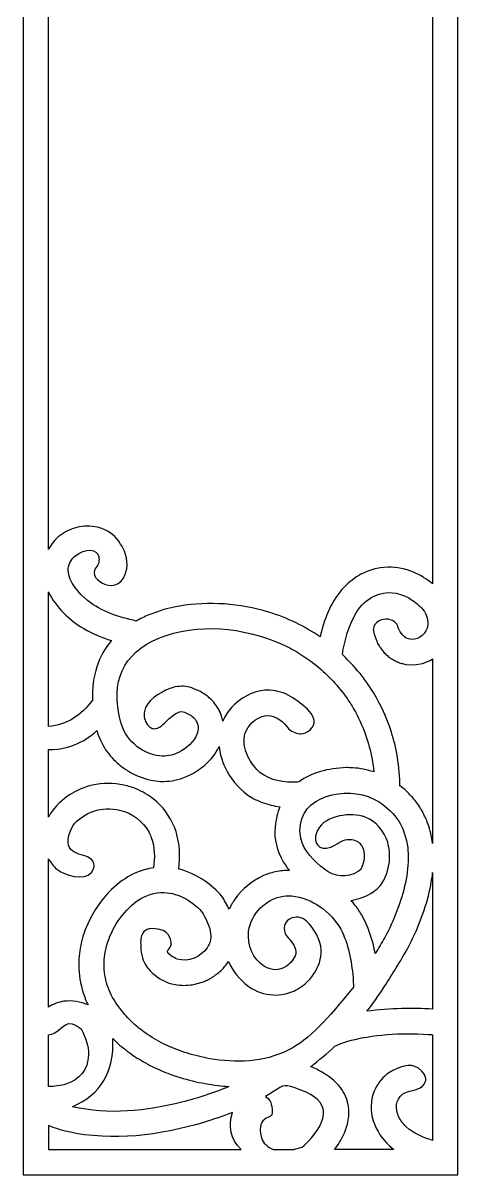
# Model space of a CAD drawing. Header units: centimetres. Extents: x 17.9 to 21.3, y -9 to 9.
# Drawn here: x 17.93 to 21.33, y -9 to 0 of the extents above; entities that cross this region are included whole.
import ezdxf

# ---------------------------------------------------------------- set-up
doc = ezdxf.new("R2010")
doc.units = ezdxf.units.CM
doc.header["$MEASUREMENT"] = 0
doc.layers.add('layer 1', color=7, linetype='Continuous')

msp = doc.modelspace()

# ---------------------------------------------------------------- linework, layer by layer
at = {"layer": 'layer 1', "color": 250, "lineweight": 30}
for points, knots in [([(21.33253, -9.00021), (21.33253, -9.00021), (20.05834, -9.00021), (20.05834, -9.00021), (20.05834, -9.00021), (20.05834, -9.00021), (17.93238, -9.00021), (17.93238, -9.00021), (17.93238, -9.00021), (17.93238, -2.99986), (17.93238, 3.00037), (17.93238, 9.00077), (17.93238, 9.00077), (17.93238, 9.00077), (19.20657, 9.00077), (19.20657, 9.00077), (19.20657, 9.00077), (19.20657, 9.00077), (21.33253, 9.00077), (21.33253, 9.00077), (21.33253, 9.00077), (21.33253, 3.00037), (21.33253, -2.99986), (21.33253, -9.00021)], [0, 0, 0, 0, 0.1428571, 0.1428571, 0.1428571, 0.1428571, 0.2857143, 0.2857143, 0.2857143, 0.2857143, 0.4285714, 0.4285714, 0.4285714, 0.4285714, 0.5714286, 0.5714286, 0.5714286, 0.5714286, 0.7142857, 0.7142857, 0.7142857, 0.7142857, 1, 1, 1, 1]), ([(18.13042, -4.11191), (18.15362, -4.0704), (18.1834, -4.03464), (18.22225, -4.00303), (18.22225, -4.00303), (18.26344, -3.97293), (18.30398, -3.95391), (18.35321, -3.9408), (18.35321, -3.9408), (18.40898, -3.92846), (18.45918, -3.92765), (18.51505, -3.93941), (18.51505, -3.93941), (18.52585, -3.94261), (18.53665, -3.94581), (18.54744, -3.94901), (18.54744, -3.94901), (18.6121, -3.97416), (18.65894, -4.01079), (18.69516, -4.07039), (18.69516, -4.07039), (18.72115, -4.10415), (18.75606, -4.19028), (18.74289, -4.26394), (18.74289, -4.26394), (18.69898, -4.50948), (18.42297, -4.34882), (18.50118, -4.25705), (18.50118, -4.25705), (18.52701, -4.22675), (18.52917, -4.19393), (18.52421, -4.17075), (18.52421, -4.17075), (18.51154, -4.11149), (18.42528, -4.09481), (18.33403, -4.16781), (18.33403, -4.16781), (18.30296, -4.19932), (18.2852, -4.23288), (18.28516, -4.27738), (18.28516, -4.27738), (18.29149, -4.37152), (18.36804, -4.45344), (18.43626, -4.5115), (18.43626, -4.5115), (18.5458, -4.60008), (18.68224, -4.64111), (18.81751, -4.67247), (18.81751, -4.67247), (18.84858, -4.65503), (18.88172, -4.63869), (18.91701, -4.62348), (18.91701, -4.62348), (18.99488, -4.59198), (19.07254, -4.5703), (19.15505, -4.55508), (19.15505, -4.55508), (19.38949, -4.51666), (19.62451, -4.53515), (19.85197, -4.60154), (19.85197, -4.60154), (19.92604, -4.62524), (19.99606, -4.65264), (20.06638, -4.68556), (20.06638, -4.68556), (20.13215, -4.7184), (20.19377, -4.75407), (20.25473, -4.79457), (20.25473, -4.79457), (20.28559, -4.66106), (20.3353, -4.53261), (20.42515, -4.42629), (20.42515, -4.42629), (20.46497, -4.38175), (20.50738, -4.34651), (20.55836, -4.31532), (20.55836, -4.31532), (20.59942, -4.29275), (20.63853, -4.27682), (20.68373, -4.26465), (20.68373, -4.26465), (20.68373, -4.26465), (20.72718, -4.25618), (20.72718, -4.25618), (20.72718, -4.25618), (20.80357, -4.24693), (20.87036, -4.25314), (20.94403, -4.27502), (20.94403, -4.27502), (20.94403, -4.27502), (20.98559, -4.29027), (20.98559, -4.29027), (20.98559, -4.29027), (21.03928, -4.31389), (21.08928, -4.34425), (21.13447, -4.38087), (21.13447, -4.38087), (21.13447, -1.54979), (21.13449, 1.28129), (21.13449, 4.11246), (21.13449, 4.11246), (21.11129, 4.07095), (21.08151, 4.0352), (21.04266, 4.00359), (21.04266, 4.00359), (21.00147, 3.97349), (20.96093, 3.95446), (20.9117, 3.94135), (20.9117, 3.94135), (20.85593, 3.92902), (20.80573, 3.9282), (20.74987, 3.93997), (20.74987, 3.93997), (20.73906, 3.94317), (20.72826, 3.94636), (20.71747, 3.94956), (20.71747, 3.94956), (20.65282, 3.97471), (20.60597, 4.01134), (20.56975, 4.07094), (20.56975, 4.07094), (20.54376, 4.1047), (20.50885, 4.19084), (20.52202, 4.26449), (20.52202, 4.26449), (20.56593, 4.51003), (20.84195, 4.34937), (20.76373, 4.25761), (20.76373, 4.25761), (20.7379, 4.22731), (20.73575, 4.19448), (20.7407, 4.1713), (20.7407, 4.1713), (20.75337, 4.11205), (20.83963, 4.09536), (20.93088, 4.16836), (20.93088, 4.16836), (20.96195, 4.19988), (20.97971, 4.23344), (20.97975, 4.27794), (20.97975, 4.27794), (20.97342, 4.37208), (20.89687, 4.454), (20.82865, 4.51205), (20.82865, 4.51205), (20.71911, 4.60064), (20.58267, 4.64166), (20.44741, 4.67302), (20.44741, 4.67302), (20.41633, 4.65558), (20.38319, 4.63925), (20.3479, 4.62404), (20.3479, 4.62404), (20.27003, 4.59254), (20.19237, 4.57085), (20.10986, 4.55563), (20.10986, 4.55563), (19.87542, 4.51721), (19.6404, 4.5357), (19.41294, 4.60209), (19.41294, 4.60209), (19.33887, 4.6258), (19.26885, 4.6532), (19.19853, 4.68611), (19.19853, 4.68611), (19.13276, 4.71896), (19.07114, 4.75463), (19.01018, 4.79513), (19.01018, 4.79513), (18.97933, 4.66161), (18.92961, 4.53316), (18.83977, 4.42685), (18.83977, 4.42685), (18.79994, 4.38231), (18.75753, 4.34706), (18.70655, 4.31587), (18.70655, 4.31587), (18.66549, 4.29331), (18.62638, 4.27737), (18.58118, 4.2652), (18.58118, 4.2652), (18.58118, 4.2652), (18.53773, 4.25674), (18.53773, 4.25674), (18.53773, 4.25674), (18.46135, 4.24749), (18.39456, 4.2537), (18.32088, 4.27557), (18.32088, 4.27557), (18.32088, 4.27557), (18.27932, 4.29082), (18.27932, 4.29082), (18.27932, 4.29082), (18.22564, 4.31445), (18.17563, 4.34481), (18.13044, 4.38142), (18.13044, 4.38142), (18.13044, 1.55025), (18.13042, -1.28085), (18.13042, -4.11191)], [0, 0, 0, 0, 0.0196078, 0.0196078, 0.0196078, 0.0196078, 0.0392157, 0.0392157, 0.0392157, 0.0392157, 0.0588235, 0.0588235, 0.0588235, 0.0588235, 0.0784314, 0.0784314, 0.0784314, 0.0784314, 0.0980392, 0.0980392, 0.0980392, 0.0980392, 0.1176471, 0.1176471, 0.1176471, 0.1176471, 0.1372549, 0.1372549, 0.1372549, 0.1372549, 0.1568627, 0.1568627, 0.1568627, 0.1568627, 0.1764706, 0.1764706, 0.1764706, 0.1764706, 0.1960784, 0.1960784, 0.1960784, 0.1960784, 0.2156863, 0.2156863, 0.2156863, 0.2156863, 0.2352941, 0.2352941, 0.2352941, 0.2352941, 0.254902, 0.254902, 0.254902, 0.254902, 0.2745098, 0.2745098, 0.2745098, 0.2745098, 0.2941176, 0.2941176, 0.2941176, 0.2941176, 0.3137255, 0.3137255, 0.3137255, 0.3137255, 0.3333333, 0.3333333, 0.3333333, 0.3333333, 0.3529412, 0.3529412, 0.3529412, 0.3529412, 0.372549, 0.372549, 0.372549, 0.372549, 0.3921569, 0.3921569, 0.3921569, 0.3921569, 0.4117647, 0.4117647, 0.4117647, 0.4117647, 0.4313725, 0.4313725, 0.4313725, 0.4313725, 0.4509804, 0.4509804, 0.4509804, 0.4509804, 0.4705882, 0.4705882, 0.4705882, 0.4705882, 0.4901961, 0.4901961, 0.4901961, 0.4901961, 0.5098039, 0.5098039, 0.5098039, 0.5098039, 0.5294118, 0.5294118, 0.5294118, 0.5294118, 0.5490196, 0.5490196, 0.5490196, 0.5490196, 0.5686275, 0.5686275, 0.5686275, 0.5686275, 0.5882353, 0.5882353, 0.5882353, 0.5882353, 0.6078431, 0.6078431, 0.6078431, 0.6078431, 0.627451, 0.627451, 0.627451, 0.627451, 0.6470588, 0.6470588, 0.6470588, 0.6470588, 0.6666667, 0.6666667, 0.6666667, 0.6666667, 0.6862745, 0.6862745, 0.6862745, 0.6862745, 0.7058824, 0.7058824, 0.7058824, 0.7058824, 0.7254902, 0.7254902, 0.7254902, 0.7254902, 0.745098, 0.745098, 0.745098, 0.745098, 0.7647059, 0.7647059, 0.7647059, 0.7647059, 0.7843137, 0.7843137, 0.7843137, 0.7843137, 0.8039216, 0.8039216, 0.8039216, 0.8039216, 0.8235294, 0.8235294, 0.8235294, 0.8235294, 0.8431373, 0.8431373, 0.8431373, 0.8431373, 0.8627451, 0.8627451, 0.8627451, 0.8627451, 0.8823529, 0.8823529, 0.8823529, 0.8823529, 0.9019608, 0.9019608, 0.9019608, 0.9019608, 0.9215686, 0.9215686, 0.9215686, 0.9215686, 0.9411765, 0.9411765, 0.9411765, 0.9411765, 0.9607843, 0.9607843, 0.9607843, 0.9607843, 1, 1, 1, 1]), ([(18.4742, -5.29139), (18.47093, -5.09669), (18.52093, -4.94423), (18.62458, -4.82529), (18.62458, -4.82529), (18.54931, -4.80146), (18.47634, -4.77181), (18.40658, -4.73159), (18.40658, -4.73159), (18.29137, -4.6622), (18.19116, -4.5657), (18.13042, -4.44521), (18.13042, -4.44521), (18.13042, -4.44521), (18.13042, -5.49612), (18.13042, -5.49612), (18.13042, -5.49612), (18.27677, -5.48421), (18.38691, -5.40807), (18.4742, -5.29139)], [0, 0, 0, 0, 0.1666667, 0.1666667, 0.1666667, 0.1666667, 0.3333333, 0.3333333, 0.3333333, 0.3333333, 0.5, 0.5, 0.5, 0.5, 0.6666667, 0.6666667, 0.6666667, 0.6666667, 1, 1, 1, 1]), ([(21.13447, -4.96839), (21.13447, -4.96839), (21.11401, -4.98106), (21.11401, -4.98106), (21.11401, -4.98106), (21.11401, -4.98106), (21.05412, -5.00361), (21.05412, -5.00361), (21.05412, -5.00361), (21.05412, -5.00361), (20.99033, -5.01394), (20.99033, -5.01394), (20.99033, -5.01394), (20.99033, -5.01394), (20.9244, -5.01052), (20.9244, -5.01052), (20.9244, -5.01052), (20.91341, -5.00805), (20.90242, -5.0056), (20.89144, -5.00314), (20.89144, -5.00314), (20.8806, -4.99935), (20.86978, -4.99555), (20.85896, -4.99176), (20.85896, -4.99176), (20.84846, -4.98659), (20.83797, -4.98142), (20.82747, -4.97626), (20.82747, -4.97626), (20.81749, -4.96974), (20.80751, -4.96322), (20.79752, -4.95671), (20.79752, -4.95671), (20.7882, -4.94887), (20.77887, -4.94102), (20.76954, -4.93319), (20.76954, -4.93319), (20.76101, -4.92409), (20.75247, -4.915), (20.74394, -4.90591), (20.74394, -4.90591), (20.7363, -4.89564), (20.72866, -4.88537), (20.72101, -4.87511), (20.72101, -4.87511), (20.71434, -4.86375), (20.70766, -4.85239), (20.70098, -4.84103), (20.70098, -4.84103), (20.69471, -4.80789), (20.66919, -4.77007), (20.67082, -4.73718), (20.67082, -4.73718), (20.67367, -4.67946), (20.7337, -4.65111), (20.78718, -4.65873), (20.78718, -4.65873), (20.81718, -4.663), (20.84513, -4.67861), (20.85977, -4.70668), (20.85977, -4.70668), (20.87639, -4.75434), (20.89583, -4.79484), (20.94598, -4.8124), (20.94598, -4.8124), (21.01134, -4.82703), (21.06973, -4.78885), (21.09265, -4.72777), (21.09265, -4.72777), (21.09265, -4.72777), (21.09773, -4.70142), (21.09773, -4.70142), (21.09773, -4.70142), (21.09893, -4.6522), (21.08107, -4.60592), (21.04823, -4.56923), (21.04823, -4.56923), (21.01831, -4.53938), (20.98424, -4.51364), (20.94799, -4.49205), (20.94799, -4.49205), (20.86137, -4.44509), (20.77349, -4.43456), (20.68183, -4.47419), (20.68183, -4.47419), (20.61863, -4.50503), (20.57349, -4.55025), (20.53607, -4.60886), (20.53607, -4.60886), (20.47634, -4.70713), (20.44695, -4.82176), (20.42898, -4.93481), (20.42898, -4.93481), (20.4851, -4.9877), (20.53645, -5.04376), (20.58546, -5.10565), (20.58546, -5.10565), (20.6076, -5.13517), (20.62871, -5.16486), (20.64924, -5.19541), (20.64924, -5.19541), (20.71019, -5.29139), (20.75802, -5.38798), (20.7974, -5.49459), (20.7974, -5.49459), (20.81799, -5.55531), (20.8348, -5.61526), (20.84876, -5.67779), (20.84876, -5.67779), (20.86401, -5.75577), (20.87349, -5.83177), (20.87815, -5.91105), (20.87815, -5.91105), (20.87866, -5.92718), (20.87901, -5.94327), (20.87923, -5.95934), (20.87923, -5.95934), (20.89199, -5.96903), (20.90464, -5.97912), (20.91725, -5.98967), (20.91725, -5.98967), (20.9451, -6.01574), (20.97, -6.04175), (20.9947, -6.07082), (20.9947, -6.07082), (21.01678, -6.10006), (21.03604, -6.12873), (21.05465, -6.16025), (21.05465, -6.16025), (21.07103, -6.19185), (21.08487, -6.22245), (21.09781, -6.25564), (21.09781, -6.25564), (21.11503, -6.30758), (21.12657, -6.35683), (21.13447, -6.41046), (21.13447, -6.41046), (21.13447, -6.41046), (21.13447, -4.96839), (21.13447, -4.96839)], [0, 0, 0, 0, 0.0277778, 0.0277778, 0.0277778, 0.0277778, 0.0555556, 0.0555556, 0.0555556, 0.0555556, 0.0833333, 0.0833333, 0.0833333, 0.0833333, 0.1111111, 0.1111111, 0.1111111, 0.1111111, 0.1388889, 0.1388889, 0.1388889, 0.1388889, 0.1666667, 0.1666667, 0.1666667, 0.1666667, 0.1944444, 0.1944444, 0.1944444, 0.1944444, 0.2222222, 0.2222222, 0.2222222, 0.2222222, 0.25, 0.25, 0.25, 0.25, 0.2777778, 0.2777778, 0.2777778, 0.2777778, 0.3055556, 0.3055556, 0.3055556, 0.3055556, 0.3333333, 0.3333333, 0.3333333, 0.3333333, 0.3611111, 0.3611111, 0.3611111, 0.3611111, 0.3888889, 0.3888889, 0.3888889, 0.3888889, 0.4166667, 0.4166667, 0.4166667, 0.4166667, 0.4444444, 0.4444444, 0.4444444, 0.4444444, 0.4722222, 0.4722222, 0.4722222, 0.4722222, 0.5, 0.5, 0.5, 0.5, 0.5277778, 0.5277778, 0.5277778, 0.5277778, 0.5555556, 0.5555556, 0.5555556, 0.5555556, 0.5833333, 0.5833333, 0.5833333, 0.5833333, 0.6111111, 0.6111111, 0.6111111, 0.6111111, 0.6388889, 0.6388889, 0.6388889, 0.6388889, 0.6666667, 0.6666667, 0.6666667, 0.6666667, 0.6944444, 0.6944444, 0.6944444, 0.6944444, 0.7222222, 0.7222222, 0.7222222, 0.7222222, 0.75, 0.75, 0.75, 0.75, 0.7777778, 0.7777778, 0.7777778, 0.7777778, 0.8055556, 0.8055556, 0.8055556, 0.8055556, 0.8333333, 0.8333333, 0.8333333, 0.8333333, 0.8611111, 0.8611111, 0.8611111, 0.8611111, 0.8888889, 0.8888889, 0.8888889, 0.8888889, 0.9166667, 0.9166667, 0.9166667, 0.9166667, 0.9444444, 0.9444444, 0.9444444, 0.9444444, 1, 1, 1, 1]), ([(20.08966, -5.92879), (20.18756, -5.85696), (20.31622, -5.82254), (20.45952, -5.81747), (20.45952, -5.81747), (20.47623, -5.81782), (20.49295, -5.81816), (20.50966, -5.81851), (20.50966, -5.81851), (20.56804, -5.82301), (20.62199, -5.83338), (20.67457, -5.85045), (20.67457, -5.85045), (20.6713, -5.81748), (20.66689, -5.78445), (20.66131, -5.75111), (20.66131, -5.75111), (20.64855, -5.68583), (20.63212, -5.62381), (20.6107, -5.56074), (20.6107, -5.56074), (20.58444, -5.48967), (20.55394, -5.42375), (20.51669, -5.35767), (20.51669, -5.35767), (20.5004, -5.33046), (20.48356, -5.30395), (20.46581, -5.27754), (20.46581, -5.27754), (20.39683, -5.18042), (20.32037, -5.09818), (20.22881, -5.02181), (20.22881, -5.02181), (20.1681, -4.97379), (20.10631, -4.93225), (20.0388, -4.89411), (20.0388, -4.89411), (20.00957, -4.87856), (19.98022, -4.8639), (19.95014, -4.84982), (19.95014, -4.84982), (19.65547, -4.72105), (19.29632, -4.68389), (18.99334, -4.80624), (18.99334, -4.80624), (18.70873, -4.92895), (18.61395, -5.14516), (18.69434, -5.45334), (18.69434, -5.45334), (18.69628, -5.46012), (18.69822, -5.46691), (18.70016, -5.47369), (18.70016, -5.47369), (18.72418, -5.5507), (18.76271, -5.60425), (18.82582, -5.65399), (18.82582, -5.65399), (18.87989, -5.69231), (18.93491, -5.71839), (19.00086, -5.72659), (19.00086, -5.72659), (19.05442, -5.73042), (19.09826, -5.72186), (19.14697, -5.69952), (19.14697, -5.69952), (19.21007, -5.66646), (19.26917, -5.61984), (19.29389, -5.55079), (19.29389, -5.55079), (19.30802, -5.50129), (19.30067, -5.46321), (19.2648, -5.42577), (19.2648, -5.42577), (19.24095, -5.4053), (19.21379, -5.38956), (19.18342, -5.38045), (19.18342, -5.38045), (19.1463, -5.37305), (19.09985, -5.41279), (19.07444, -5.43446), (19.07444, -5.43446), (19.04614, -5.4612), (19.00827, -5.50655), (18.96882, -5.51295), (18.96882, -5.51295), (18.94514, -5.51679), (18.92088, -5.50661), (18.8978, -5.47003), (18.8978, -5.47003), (18.8777, -5.43818), (18.87579, -5.40604), (18.88094, -5.37798), (18.88094, -5.37798), (18.8964, -5.29378), (18.99735, -5.23337), (19.08019, -5.19904), (19.08019, -5.19904), (19.09427, -5.1949), (19.10834, -5.19077), (19.12241, -5.18663), (19.12241, -5.18663), (19.1696, -5.17874), (19.20579, -5.18046), (19.25161, -5.19412), (19.25161, -5.19412), (19.27392, -5.20379), (19.29624, -5.21345), (19.31855, -5.22312), (19.31855, -5.22312), (19.33771, -5.23549), (19.35687, -5.24786), (19.37603, -5.26023), (19.37603, -5.26023), (19.3919, -5.27525), (19.40777, -5.29027), (19.42363, -5.30528), (19.42363, -5.30528), (19.4358, -5.32253), (19.44797, -5.33978), (19.46013, -5.35703), (19.46013, -5.35703), (19.46831, -5.37586), (19.47649, -5.39468), (19.48466, -5.41349), (19.48466, -5.41349), (19.48843, -5.42783), (19.4914, -5.44126), (19.49367, -5.4547), (19.49367, -5.4547), (19.50997, -5.41649), (19.53236, -5.38194), (19.5625, -5.3475), (19.5625, -5.3475), (19.57914, -5.33048), (19.59609, -5.31495), (19.61426, -5.29959), (19.61426, -5.29959), (19.66585, -5.26015), (19.71426, -5.23464), (19.77741, -5.21898), (19.77741, -5.21898), (19.77741, -5.21898), (19.82051, -5.21265), (19.82051, -5.21265), (19.82051, -5.21265), (19.88103, -5.20976), (19.93006, -5.21896), (19.9858, -5.24211), (19.9858, -5.24211), (19.9858, -5.24211), (20.02299, -5.26132), (20.02299, -5.26132), (20.02299, -5.26132), (20.11585, -5.31904), (20.27461, -5.4269), (20.17804, -5.52342), (20.17804, -5.52342), (20.15373, -5.54365), (20.12942, -5.55257), (20.10511, -5.55284), (20.10511, -5.55284), (20.07385, -5.55318), (20.04257, -5.53926), (20.01131, -5.51683), (20.01131, -5.51683), (19.9715, -5.46217), (19.91617, -5.4111), (19.84482, -5.40976), (19.84482, -5.40976), (19.7752, -5.41301), (19.70614, -5.46756), (19.67655, -5.52919), (19.67655, -5.52919), (19.6326, -5.63484), (19.68703, -5.75339), (19.75961, -5.83206), (19.75961, -5.83206), (19.76787, -5.84019), (19.77599, -5.84797), (19.78482, -5.85545), (19.78482, -5.85545), (19.86677, -5.92059), (19.97365, -5.93477), (20.07542, -5.93236), (20.07542, -5.93236), (20.07542, -5.93236), (20.08966, -5.92879), (20.08966, -5.92879)], [0, 0, 0, 0, 0.0208333, 0.0208333, 0.0208333, 0.0208333, 0.0416667, 0.0416667, 0.0416667, 0.0416667, 0.0625, 0.0625, 0.0625, 0.0625, 0.0833333, 0.0833333, 0.0833333, 0.0833333, 0.1041667, 0.1041667, 0.1041667, 0.1041667, 0.125, 0.125, 0.125, 0.125, 0.1458333, 0.1458333, 0.1458333, 0.1458333, 0.1666667, 0.1666667, 0.1666667, 0.1666667, 0.1875, 0.1875, 0.1875, 0.1875, 0.2083333, 0.2083333, 0.2083333, 0.2083333, 0.2291667, 0.2291667, 0.2291667, 0.2291667, 0.25, 0.25, 0.25, 0.25, 0.2708333, 0.2708333, 0.2708333, 0.2708333, 0.2916667, 0.2916667, 0.2916667, 0.2916667, 0.3125, 0.3125, 0.3125, 0.3125, 0.3333333, 0.3333333, 0.3333333, 0.3333333, 0.3541667, 0.3541667, 0.3541667, 0.3541667, 0.375, 0.375, 0.375, 0.375, 0.3958333, 0.3958333, 0.3958333, 0.3958333, 0.4166667, 0.4166667, 0.4166667, 0.4166667, 0.4375, 0.4375, 0.4375, 0.4375, 0.4583333, 0.4583333, 0.4583333, 0.4583333, 0.4791667, 0.4791667, 0.4791667, 0.4791667, 0.5, 0.5, 0.5, 0.5, 0.5208333, 0.5208333, 0.5208333, 0.5208333, 0.5416667, 0.5416667, 0.5416667, 0.5416667, 0.5625, 0.5625, 0.5625, 0.5625, 0.5833333, 0.5833333, 0.5833333, 0.5833333, 0.6041667, 0.6041667, 0.6041667, 0.6041667, 0.625, 0.625, 0.625, 0.625, 0.6458333, 0.6458333, 0.6458333, 0.6458333, 0.6666667, 0.6666667, 0.6666667, 0.6666667, 0.6875, 0.6875, 0.6875, 0.6875, 0.7083333, 0.7083333, 0.7083333, 0.7083333, 0.7291667, 0.7291667, 0.7291667, 0.7291667, 0.75, 0.75, 0.75, 0.75, 0.7708333, 0.7708333, 0.7708333, 0.7708333, 0.7916667, 0.7916667, 0.7916667, 0.7916667, 0.8125, 0.8125, 0.8125, 0.8125, 0.8333333, 0.8333333, 0.8333333, 0.8333333, 0.8541667, 0.8541667, 0.8541667, 0.8541667, 0.875, 0.875, 0.875, 0.875, 0.8958333, 0.8958333, 0.8958333, 0.8958333, 0.9166667, 0.9166667, 0.9166667, 0.9166667, 0.9375, 0.9375, 0.9375, 0.9375, 0.9583333, 0.9583333, 0.9583333, 0.9583333, 1, 1, 1, 1]), ([(18.13042, -6.20443), (18.16918, -6.13678), (18.2172, -6.08638), (18.28047, -6.04044), (18.28047, -6.04044), (18.33168, -6.00606), (18.38317, -5.98126), (18.44207, -5.96349), (18.44207, -5.96349), (18.52572, -5.94038), (18.60711, -5.9356), (18.69286, -5.94854), (18.69286, -5.94854), (18.72968, -5.95497), (18.76442, -5.96413), (18.79954, -5.97667), (18.79954, -5.97667), (18.84979, -5.99595), (18.89375, -6.02027), (18.93768, -6.05117), (18.93768, -6.05117), (18.93768, -6.05117), (18.97827, -6.08432), (18.97827, -6.08432), (18.97827, -6.08432), (19.04832, -6.15065), (19.09759, -6.22402), (19.12829, -6.31569), (19.12829, -6.31569), (19.15882, -6.41278), (19.16258, -6.51031), (19.15006, -6.60981), (19.15006, -6.60981), (19.15295, -6.61047), (19.15583, -6.61117), (19.15873, -6.61187), (19.15873, -6.61187), (19.23096, -6.63169), (19.2937, -6.66223), (19.35556, -6.70435), (19.35556, -6.70435), (19.40337, -6.73867), (19.44443, -6.77612), (19.48511, -6.81857), (19.48511, -6.81857), (19.50678, -6.85309), (19.52661, -6.88743), (19.54368, -6.92319), (19.54368, -6.92319), (19.55562, -6.89797), (19.56942, -6.87377), (19.58564, -6.84935), (19.58564, -6.84935), (19.58564, -6.84935), (19.60993, -6.81689), (19.60993, -6.81689), (19.60993, -6.81689), (19.67614, -6.73801), (19.75165, -6.68305), (19.84837, -6.64727), (19.84837, -6.64727), (19.86743, -6.6411), (19.88613, -6.63584), (19.90557, -6.63126), (19.90557, -6.63126), (19.94334, -6.62397), (19.97916, -6.62086), (20.01528, -6.62139), (20.01528, -6.62139), (20.0086, -6.6133), (20.00205, -6.60507), (19.99566, -6.59663), (19.99566, -6.59663), (19.9856, -6.58255), (19.97613, -6.56841), (19.96696, -6.55375), (19.96696, -6.55375), (19.91634, -6.46675), (19.89423, -6.37931), (19.90271, -6.27921), (19.90271, -6.27921), (19.90908, -6.22096), (19.92197, -6.16902), (19.94048, -6.12288), (19.94048, -6.12288), (19.89442, -6.1167), (19.849, -6.10636), (19.80369, -6.09037), (19.80369, -6.09037), (19.77512, -6.07943), (19.74849, -6.06704), (19.72178, -6.05201), (19.72178, -6.05201), (19.63556, -6.00002), (19.57461, -5.9308), (19.52497, -5.84318), (19.52497, -5.84318), (19.52497, -5.84318), (19.50227, -5.79562), (19.50227, -5.79562), (19.50227, -5.79562), (19.48335, -5.74738), (19.47086, -5.7013), (19.46573, -5.65287), (19.46573, -5.65287), (19.43802, -5.70985), (19.40246, -5.75393), (19.3542, -5.79772), (19.3542, -5.79772), (19.31615, -5.82935), (19.27809, -5.85439), (19.23425, -5.87738), (19.23425, -5.87738), (19.2178, -5.88437), (19.20135, -5.89135), (19.1849, -5.89833), (19.1849, -5.89833), (19.12445, -5.91826), (19.07056, -5.9266), (19.00685, -5.92556), (19.00685, -5.92556), (18.98123, -5.92374), (18.95696, -5.92071), (18.93157, -5.91617), (18.93157, -5.91617), (18.86762, -5.90124), (18.81341, -5.87831), (18.75634, -5.84571), (18.75634, -5.84571), (18.73084, -5.82946), (18.70729, -5.81272), (18.68344, -5.79392), (18.68344, -5.79392), (18.6425, -5.75798), (18.61014, -5.72231), (18.57838, -5.67786), (18.57838, -5.67786), (18.55141, -5.63463), (18.53085, -5.59304), (18.51479, -5.54449), (18.51479, -5.54449), (18.51302, -5.53881), (18.51132, -5.53315), (18.50967, -5.52747), (18.50967, -5.52747), (18.46297, -5.57328), (18.3338, -5.67801), (18.13042, -5.67624), (18.13042, -5.67624), (18.13042, -5.67624), (18.13042, -6.20443), (18.13042, -6.20443)], [0, 0, 0, 0, 0.025641, 0.025641, 0.025641, 0.025641, 0.0512821, 0.0512821, 0.0512821, 0.0512821, 0.0769231, 0.0769231, 0.0769231, 0.0769231, 0.1025641, 0.1025641, 0.1025641, 0.1025641, 0.1282051, 0.1282051, 0.1282051, 0.1282051, 0.1538462, 0.1538462, 0.1538462, 0.1538462, 0.1794872, 0.1794872, 0.1794872, 0.1794872, 0.2051282, 0.2051282, 0.2051282, 0.2051282, 0.2307692, 0.2307692, 0.2307692, 0.2307692, 0.2564103, 0.2564103, 0.2564103, 0.2564103, 0.2820513, 0.2820513, 0.2820513, 0.2820513, 0.3076923, 0.3076923, 0.3076923, 0.3076923, 0.3333333, 0.3333333, 0.3333333, 0.3333333, 0.3589744, 0.3589744, 0.3589744, 0.3589744, 0.3846154, 0.3846154, 0.3846154, 0.3846154, 0.4102564, 0.4102564, 0.4102564, 0.4102564, 0.4358974, 0.4358974, 0.4358974, 0.4358974, 0.4615385, 0.4615385, 0.4615385, 0.4615385, 0.4871795, 0.4871795, 0.4871795, 0.4871795, 0.5128205, 0.5128205, 0.5128205, 0.5128205, 0.5384615, 0.5384615, 0.5384615, 0.5384615, 0.5641026, 0.5641026, 0.5641026, 0.5641026, 0.5897436, 0.5897436, 0.5897436, 0.5897436, 0.6153846, 0.6153846, 0.6153846, 0.6153846, 0.6410256, 0.6410256, 0.6410256, 0.6410256, 0.6666667, 0.6666667, 0.6666667, 0.6666667, 0.6923077, 0.6923077, 0.6923077, 0.6923077, 0.7179487, 0.7179487, 0.7179487, 0.7179487, 0.7435897, 0.7435897, 0.7435897, 0.7435897, 0.7692308, 0.7692308, 0.7692308, 0.7692308, 0.7948718, 0.7948718, 0.7948718, 0.7948718, 0.8205128, 0.8205128, 0.8205128, 0.8205128, 0.8461538, 0.8461538, 0.8461538, 0.8461538, 0.8717949, 0.8717949, 0.8717949, 0.8717949, 0.8974359, 0.8974359, 0.8974359, 0.8974359, 0.9230769, 0.9230769, 0.9230769, 0.9230769, 0.9487179, 0.9487179, 0.9487179, 0.9487179, 1, 1, 1, 1]), ([(20.58415, -6.19659), (20.59212, -6.19926), (20.60009, -6.20192), (20.60806, -6.20458), (20.60806, -6.20458), (20.69734, -6.24134), (20.75268, -6.31002), (20.78299, -6.40051), (20.78299, -6.40051), (20.79747, -6.45166), (20.80133, -6.49827), (20.79657, -6.5513), (20.79657, -6.5513), (20.78775, -6.61708), (20.76633, -6.68462), (20.72611, -6.73821), (20.72611, -6.73821), (20.66766, -6.8046), (20.58379, -6.8416), (20.49682, -6.85531), (20.49682, -6.85531), (20.50533, -6.86455), (20.51369, -6.87407), (20.52198, -6.88388), (20.52198, -6.88388), (20.54249, -6.90993), (20.5608, -6.93596), (20.57828, -6.96409), (20.57828, -6.96409), (20.63216, -7.05896), (20.66562, -7.16345), (20.68635, -7.2706), (20.68635, -7.2706), (20.71158, -7.22912), (20.73611, -7.18728), (20.75954, -7.14499), (20.75954, -7.14499), (20.83257, -7.01085), (20.88868, -6.86611), (20.9221, -6.71706), (20.9221, -6.71706), (20.93682, -6.64305), (20.94465, -6.5723), (20.94325, -6.49687), (20.94325, -6.49687), (20.94195, -6.47947), (20.94064, -6.46207), (20.93934, -6.44468), (20.93934, -6.44468), (20.92879, -6.3671), (20.9088, -6.30272), (20.86891, -6.23521), (20.86891, -6.23521), (20.85929, -6.22171), (20.84969, -6.20822), (20.84008, -6.19471), (20.84008, -6.19471), (20.78907, -6.13464), (20.73114, -6.08957), (20.65998, -6.05601), (20.65998, -6.05601), (20.64989, -6.0519), (20.6398, -6.04778), (20.62971, -6.04367), (20.62971, -6.04367), (20.40035, -5.96426), (20.04861, -6.06064), (20.10302, -6.36777), (20.10302, -6.36777), (20.12577, -6.47099), (20.20944, -6.54699), (20.28827, -6.61095), (20.28827, -6.61095), (20.36833, -6.67451), (20.45957, -6.68372), (20.55263, -6.62866), (20.55263, -6.62866), (20.5701, -6.61724), (20.57218, -6.61423), (20.58128, -6.59498), (20.58128, -6.59498), (20.60714, -6.53377), (20.61256, -6.45814), (20.56334, -6.40687), (20.56334, -6.40687), (20.53623, -6.38167), (20.4993, -6.37472), (20.46402, -6.3792), (20.46402, -6.3792), (20.42644, -6.37997), (20.38287, -6.42195), (20.33747, -6.43884), (20.33747, -6.43884), (20.24374, -6.47373), (20.19845, -6.40176), (20.22575, -6.32627), (20.22575, -6.32627), (20.27217, -6.19783), (20.4686, -6.16608), (20.58415, -6.19659)], [0, 0, 0, 0, 0.0384615, 0.0384615, 0.0384615, 0.0384615, 0.0769231, 0.0769231, 0.0769231, 0.0769231, 0.1153846, 0.1153846, 0.1153846, 0.1153846, 0.1538462, 0.1538462, 0.1538462, 0.1538462, 0.1923077, 0.1923077, 0.1923077, 0.1923077, 0.2307692, 0.2307692, 0.2307692, 0.2307692, 0.2692308, 0.2692308, 0.2692308, 0.2692308, 0.3076923, 0.3076923, 0.3076923, 0.3076923, 0.3461538, 0.3461538, 0.3461538, 0.3461538, 0.3846154, 0.3846154, 0.3846154, 0.3846154, 0.4230769, 0.4230769, 0.4230769, 0.4230769, 0.4615385, 0.4615385, 0.4615385, 0.4615385, 0.5, 0.5, 0.5, 0.5, 0.5384615, 0.5384615, 0.5384615, 0.5384615, 0.5769231, 0.5769231, 0.5769231, 0.5769231, 0.6153846, 0.6153846, 0.6153846, 0.6153846, 0.6538462, 0.6538462, 0.6538462, 0.6538462, 0.6923077, 0.6923077, 0.6923077, 0.6923077, 0.7307692, 0.7307692, 0.7307692, 0.7307692, 0.7692308, 0.7692308, 0.7692308, 0.7692308, 0.8076923, 0.8076923, 0.8076923, 0.8076923, 0.8461538, 0.8461538, 0.8461538, 0.8461538, 0.8846154, 0.8846154, 0.8846154, 0.8846154, 0.9230769, 0.9230769, 0.9230769, 0.9230769, 1, 1, 1, 1]), ([(18.95133, -6.60072), (18.96347, -6.52073), (18.96306, -6.44012), (18.93495, -6.36262), (18.93495, -6.36262), (18.92987, -6.34939), (18.9239, -6.33673), (18.91759, -6.32391), (18.91759, -6.32391), (18.86673, -6.23296), (18.78839, -6.17456), (18.68771, -6.14936), (18.68771, -6.14936), (18.552, -6.1188), (18.40802, -6.15975), (18.32124, -6.27241), (18.32124, -6.27241), (18.26377, -6.38684), (18.28036, -6.43975), (18.31916, -6.4688), (18.31916, -6.4688), (18.35797, -6.49787), (18.41966, -6.50206), (18.45037, -6.52214), (18.45037, -6.52214), (18.48021, -6.54163), (18.49466, -6.57243), (18.48635, -6.60152), (18.48635, -6.60152), (18.45548, -6.70956), (18.29679, -6.66997), (18.22792, -6.63193), (18.22792, -6.63193), (18.22792, -6.63193), (18.19783, -6.61123), (18.19783, -6.61123), (18.19783, -6.61123), (18.16878, -6.58646), (18.14725, -6.55994), (18.13042, -6.53008), (18.13042, -6.53008), (18.13042, -6.53008), (18.13042, -7.68901), (18.13042, -7.68901), (18.13042, -7.68901), (18.17214, -7.66362), (18.21256, -7.64936), (18.252, -7.64355), (18.252, -7.64355), (18.31708, -7.63395), (18.37949, -7.64737), (18.44057, -7.67184), (18.44057, -7.67184), (18.43408, -7.65841), (18.42784, -7.64487), (18.42183, -7.631), (18.42183, -7.631), (18.39393, -7.55909), (18.37758, -7.49107), (18.37006, -7.4144), (18.37006, -7.4144), (18.36666, -7.35815), (18.3685, -7.30556), (18.37558, -7.24974), (18.37558, -7.24974), (18.3847, -7.19394), (18.39795, -7.14251), (18.41668, -7.08918), (18.41668, -7.08918), (18.41668, -7.08918), (18.43781, -7.03735), (18.43781, -7.03735), (18.43781, -7.03735), (18.48499, -6.93635), (18.54476, -6.84802), (18.62382, -6.76949), (18.62382, -6.76949), (18.67766, -6.71847), (18.73408, -6.6778), (18.80093, -6.64551), (18.80093, -6.64551), (18.80093, -6.64551), (18.8329, -6.63177), (18.8329, -6.63177), (18.8329, -6.63177), (18.87266, -6.61685), (18.91197, -6.60648), (18.95133, -6.60072)], [0, 0, 0, 0, 0.0434783, 0.0434783, 0.0434783, 0.0434783, 0.0869565, 0.0869565, 0.0869565, 0.0869565, 0.1304348, 0.1304348, 0.1304348, 0.1304348, 0.173913, 0.173913, 0.173913, 0.173913, 0.2173913, 0.2173913, 0.2173913, 0.2173913, 0.2608696, 0.2608696, 0.2608696, 0.2608696, 0.3043478, 0.3043478, 0.3043478, 0.3043478, 0.3478261, 0.3478261, 0.3478261, 0.3478261, 0.3913043, 0.3913043, 0.3913043, 0.3913043, 0.4347826, 0.4347826, 0.4347826, 0.4347826, 0.4782609, 0.4782609, 0.4782609, 0.4782609, 0.5217391, 0.5217391, 0.5217391, 0.5217391, 0.5652174, 0.5652174, 0.5652174, 0.5652174, 0.6086957, 0.6086957, 0.6086957, 0.6086957, 0.6521739, 0.6521739, 0.6521739, 0.6521739, 0.6956522, 0.6956522, 0.6956522, 0.6956522, 0.7391304, 0.7391304, 0.7391304, 0.7391304, 0.7826087, 0.7826087, 0.7826087, 0.7826087, 0.826087, 0.826087, 0.826087, 0.826087, 0.8695652, 0.8695652, 0.8695652, 0.8695652, 0.9130435, 0.9130435, 0.9130435, 0.9130435, 1, 1, 1, 1]), ([(20.62027, -7.72145), (20.71077, -7.70835), (20.80254, -7.70239), (20.8932, -7.69981), (20.8932, -7.69981), (20.97355, -7.6986), (21.05424, -7.6995), (21.13447, -7.70534), (21.13447, -7.70534), (21.13447, -7.70534), (21.13447, -6.63781), (21.13447, -6.63781), (21.13447, -6.63781), (21.12883, -6.6888), (21.12011, -6.73921), (21.10853, -6.79079), (21.10853, -6.79079), (21.0707, -6.94226), (21.01424, -7.08928), (20.94043, -7.22692), (20.94043, -7.22692), (20.88354, -7.33131), (20.81964, -7.43151), (20.75536, -7.5315), (20.75536, -7.5315), (20.71358, -7.5968), (20.66842, -7.66024), (20.62027, -7.72145)], [0, 0, 0, 0, 0.125, 0.125, 0.125, 0.125, 0.25, 0.25, 0.25, 0.25, 0.375, 0.375, 0.375, 0.375, 0.5, 0.5, 0.5, 0.5, 0.625, 0.625, 0.625, 0.625, 0.75, 0.75, 0.75, 0.75, 1, 1, 1, 1]), ([(19.09087, -7.20139), (19.08247, -7.24344), (19.03156, -7.24237), (19.09009, -7.28725), (19.09009, -7.28725), (19.10431, -7.29818), (19.12024, -7.3065), (19.13811, -7.31289), (19.13811, -7.31289), (19.22769, -7.33911), (19.31942, -7.29937), (19.37259, -7.22476), (19.37259, -7.22476), (19.39508, -7.18742), (19.40299, -7.15893), (19.39902, -7.11618), (19.39902, -7.11618), (19.39106, -7.05351), (19.36133, -6.99396), (19.32812, -6.94098), (19.32812, -6.94098), (19.24342, -6.8526), (19.13509, -6.78857), (19.00963, -6.79326), (19.00963, -6.79326), (18.93062, -6.7985), (18.86458, -6.82845), (18.80215, -6.87624), (18.80215, -6.87624), (18.68952, -6.96706), (18.61218, -7.0978), (18.57894, -7.23791), (18.57894, -7.23791), (18.56803, -7.29235), (18.56416, -7.34321), (18.56751, -7.39873), (18.56751, -7.39873), (18.57296, -7.45429), (18.58483, -7.50364), (18.60506, -7.55574), (18.60506, -7.55574), (18.60506, -7.55574), (18.62249, -7.59389), (18.62249, -7.59389), (18.62249, -7.59389), (18.6494, -7.64471), (18.68143, -7.68968), (18.71728, -7.73461), (18.71728, -7.73461), (18.7454, -7.7665), (18.77381, -7.7957), (18.80485, -7.82473), (18.80485, -7.82473), (18.83734, -7.8524), (18.86982, -7.87763), (18.90462, -7.9023), (18.90462, -7.9023), (18.95341, -7.9339), (19.00182, -7.96116), (19.05398, -7.98676), (19.05398, -7.98676), (19.10807, -8.0109), (19.16151, -8.03136), (19.21792, -8.04977), (19.21792, -8.04977), (19.27562, -8.06658), (19.33248, -8.08027), (19.39158, -8.0917), (19.39158, -8.0917), (19.59807, -8.1255), (19.81285, -8.12216), (20.00416, -8.02568), (20.00416, -8.02568), (20.17576, -7.93913), (20.31326, -7.78285), (20.51469, -7.53292), (20.51469, -7.53292), (20.51473, -7.50761), (20.51438, -7.48236), (20.51225, -7.45709), (20.51225, -7.45709), (20.50017, -7.32741), (20.47621, -7.19622), (20.41613, -7.07957), (20.41613, -7.07957), (20.33796, -6.94215), (20.19195, -6.83583), (20.03293, -6.8197), (20.03293, -6.8197), (20.01136, -6.81854), (19.99132, -6.81891), (19.96975, -6.82107), (19.96975, -6.82107), (19.8297, -6.8418), (19.71703, -6.95676), (19.69589, -7.09624), (19.69589, -7.09624), (19.68395, -7.2032), (19.72833, -7.31411), (19.8211, -7.37243), (19.8211, -7.37243), (19.87763, -7.40458), (19.93238, -7.40479), (19.98863, -7.3715), (19.98863, -7.3715), (20.0247, -7.34759), (20.05159, -7.31333), (20.0642, -7.27173), (20.0642, -7.27173), (20.07478, -7.22846), (20.03212, -7.17893), (20.00689, -7.14974), (20.00689, -7.14974), (19.96317, -7.10908), (19.95849, -7.03291), (20.01578, -7.00078), (20.01578, -7.00078), (20.06505, -6.97313), (20.11078, -6.98565), (20.14921, -7.01734), (20.14921, -7.01734), (20.2133, -7.07017), (20.25715, -7.17626), (20.26348, -7.23838), (20.26348, -7.23838), (20.26367, -7.24771), (20.26387, -7.25706), (20.26407, -7.26641), (20.26407, -7.26641), (20.2597, -7.337), (20.23079, -7.39722), (20.18895, -7.45343), (20.18895, -7.45343), (20.15633, -7.49318), (20.1224, -7.52247), (20.0781, -7.54868), (20.0781, -7.54868), (20.03784, -7.56989), (20.00008, -7.58287), (19.95526, -7.59109), (19.95526, -7.59109), (19.95526, -7.59109), (19.91241, -7.59485), (19.91241, -7.59485), (19.91241, -7.59485), (19.84053, -7.59442), (19.78173, -7.57792), (19.71934, -7.54239), (19.71934, -7.54239), (19.71934, -7.54239), (19.69004, -7.52306), (19.69004, -7.52306), (19.69004, -7.52306), (19.62096, -7.47106), (19.57302, -7.40862), (19.53878, -7.33268), (19.53878, -7.33268), (19.53863, -7.33293), (19.53848, -7.33318), (19.53833, -7.33343), (19.53833, -7.33343), (19.52028, -7.35878), (19.50232, -7.3803), (19.48067, -7.40263), (19.48067, -7.40263), (19.45798, -7.42284), (19.43601, -7.43983), (19.41071, -7.45662), (19.41071, -7.45662), (19.38464, -7.47149), (19.35985, -7.48345), (19.33203, -7.49462), (19.33203, -7.49462), (19.33203, -7.49462), (19.27604, -7.51059), (19.27604, -7.51059), (19.27604, -7.51059), (19.22747, -7.51907), (19.1859, -7.52114), (19.13718, -7.51537), (19.13718, -7.51537), (19.13718, -7.51537), (19.09687, -7.50718), (19.09687, -7.50718), (19.09687, -7.50718), (19.03821, -7.48996), (18.99362, -7.46567), (18.94713, -7.42586), (18.94713, -7.42586), (18.9323, -7.41151), (18.91871, -7.39722), (18.90569, -7.38118), (18.90569, -7.38118), (18.86834, -7.32906), (18.8535, -7.27872), (18.85327, -7.21488), (18.85327, -7.21488), (18.84982, -7.17306), (18.85205, -7.13559), (18.86827, -7.11002), (18.86827, -7.11002), (18.88914, -7.07714), (18.93314, -7.06392), (19.01794, -7.0864), (19.01794, -7.0864), (19.04484, -7.09353), (19.09418, -7.13728), (19.09087, -7.20139)], [0, 0, 0, 0, 0.0188679, 0.0188679, 0.0188679, 0.0188679, 0.0377358, 0.0377358, 0.0377358, 0.0377358, 0.0566038, 0.0566038, 0.0566038, 0.0566038, 0.0754717, 0.0754717, 0.0754717, 0.0754717, 0.0943396, 0.0943396, 0.0943396, 0.0943396, 0.1132075, 0.1132075, 0.1132075, 0.1132075, 0.1320755, 0.1320755, 0.1320755, 0.1320755, 0.1509434, 0.1509434, 0.1509434, 0.1509434, 0.1698113, 0.1698113, 0.1698113, 0.1698113, 0.1886792, 0.1886792, 0.1886792, 0.1886792, 0.2075472, 0.2075472, 0.2075472, 0.2075472, 0.2264151, 0.2264151, 0.2264151, 0.2264151, 0.245283, 0.245283, 0.245283, 0.245283, 0.2641509, 0.2641509, 0.2641509, 0.2641509, 0.2830189, 0.2830189, 0.2830189, 0.2830189, 0.3018868, 0.3018868, 0.3018868, 0.3018868, 0.3207547, 0.3207547, 0.3207547, 0.3207547, 0.3396226, 0.3396226, 0.3396226, 0.3396226, 0.3584906, 0.3584906, 0.3584906, 0.3584906, 0.3773585, 0.3773585, 0.3773585, 0.3773585, 0.3962264, 0.3962264, 0.3962264, 0.3962264, 0.4150943, 0.4150943, 0.4150943, 0.4150943, 0.4339623, 0.4339623, 0.4339623, 0.4339623, 0.4528302, 0.4528302, 0.4528302, 0.4528302, 0.4716981, 0.4716981, 0.4716981, 0.4716981, 0.490566, 0.490566, 0.490566, 0.490566, 0.509434, 0.509434, 0.509434, 0.509434, 0.5283019, 0.5283019, 0.5283019, 0.5283019, 0.5471698, 0.5471698, 0.5471698, 0.5471698, 0.5660377, 0.5660377, 0.5660377, 0.5660377, 0.5849057, 0.5849057, 0.5849057, 0.5849057, 0.6037736, 0.6037736, 0.6037736, 0.6037736, 0.6226415, 0.6226415, 0.6226415, 0.6226415, 0.6415094, 0.6415094, 0.6415094, 0.6415094, 0.6603774, 0.6603774, 0.6603774, 0.6603774, 0.6792453, 0.6792453, 0.6792453, 0.6792453, 0.6981132, 0.6981132, 0.6981132, 0.6981132, 0.7169811, 0.7169811, 0.7169811, 0.7169811, 0.7358491, 0.7358491, 0.7358491, 0.7358491, 0.754717, 0.754717, 0.754717, 0.754717, 0.7735849, 0.7735849, 0.7735849, 0.7735849, 0.7924528, 0.7924528, 0.7924528, 0.7924528, 0.8113208, 0.8113208, 0.8113208, 0.8113208, 0.8301887, 0.8301887, 0.8301887, 0.8301887, 0.8490566, 0.8490566, 0.8490566, 0.8490566, 0.8679245, 0.8679245, 0.8679245, 0.8679245, 0.8867925, 0.8867925, 0.8867925, 0.8867925, 0.9056604, 0.9056604, 0.9056604, 0.9056604, 0.9245283, 0.9245283, 0.9245283, 0.9245283, 0.9433962, 0.9433962, 0.9433962, 0.9433962, 0.9622642, 0.9622642, 0.9622642, 0.9622642, 1, 1, 1, 1]), ([(18.13042, -8.30929), (18.18075, -8.30977), (18.22608, -8.30363), (18.26645, -8.29082), (18.26645, -8.29082), (18.37604, -8.25608), (18.44006, -8.17811), (18.44371, -8.06077), (18.44371, -8.06077), (18.44581, -7.99374), (18.42311, -7.92669), (18.38563, -7.85967), (18.38563, -7.85967), (18.26951, -7.76818), (18.25679, -7.84664), (18.18232, -7.88946), (18.18232, -7.88946), (18.1666, -7.8985), (18.14932, -7.90381), (18.13042, -7.90544), (18.13042, -7.90544), (18.13042, -7.90544), (18.13042, -8.30929), (18.13042, -8.30929)], [0, 0, 0, 0, 0.1428571, 0.1428571, 0.1428571, 0.1428571, 0.2857143, 0.2857143, 0.2857143, 0.2857143, 0.4285714, 0.4285714, 0.4285714, 0.4285714, 0.5714286, 0.5714286, 0.5714286, 0.5714286, 0.7142857, 0.7142857, 0.7142857, 0.7142857, 1, 1, 1, 1]), ([(21.09974, -7.90168), (20.8865, -7.88991), (20.66848, -7.89867), (20.46231, -7.95838), (20.46231, -7.95838), (20.43126, -7.96853), (20.40154, -7.9794), (20.37192, -7.99227), (20.37192, -7.99227), (20.31072, -8.04959), (20.24654, -8.10369), (20.17983, -8.15408), (20.17983, -8.15408), (20.19612, -8.16056), (20.21236, -8.16747), (20.22864, -8.17484), (20.22864, -8.17484), (20.25824, -8.18988), (20.28578, -8.20549), (20.31375, -8.22348), (20.31375, -8.22348), (20.3464, -8.24727), (20.37351, -8.27074), (20.4009, -8.30045), (20.4009, -8.30045), (20.41819, -8.32224), (20.43221, -8.34286), (20.44591, -8.36704), (20.44591, -8.36704), (20.45699, -8.39095), (20.46519, -8.41298), (20.47227, -8.43832), (20.47227, -8.43832), (20.4803, -8.4795), (20.48187, -8.51439), (20.47796, -8.55608), (20.47796, -8.55608), (20.47086, -8.60086), (20.45912, -8.63946), (20.44129, -8.68096), (20.44129, -8.68096), (20.4208, -8.7238), (20.39616, -8.7643), (20.36794, -8.80217), (20.36794, -8.80217), (20.36794, -8.80217), (20.83224, -8.80217), (20.83224, -8.80217), (20.83224, -8.80217), (20.82777, -8.79882), (20.82333, -8.79544), (20.81891, -8.79194), (20.81891, -8.79194), (20.75787, -8.74096), (20.71295, -8.68226), (20.68142, -8.60904), (20.68142, -8.60904), (20.68142, -8.60904), (20.67029, -8.57827), (20.67029, -8.57827), (20.67029, -8.57827), (20.64653, -8.49733), (20.64722, -8.42428), (20.67758, -8.34522), (20.67758, -8.34522), (20.70144, -8.29184), (20.73202, -8.25069), (20.77717, -8.21337), (20.77717, -8.21337), (20.792, -8.20265), (20.80648, -8.19335), (20.82243, -8.18443), (20.82243, -8.18443), (20.90523, -8.14374), (20.97945, -8.11641), (21.04959, -8.1893), (21.04959, -8.1893), (21.08114, -8.22207), (21.09855, -8.26678), (21.05392, -8.30745), (21.05392, -8.30745), (21.03518, -8.32454), (21.00459, -8.33156), (20.97896, -8.34076), (20.97896, -8.34076), (20.94974, -8.34561), (20.92281, -8.3524), (20.89843, -8.37008), (20.89843, -8.37008), (20.84371, -8.41519), (20.84178, -8.48077), (20.8682, -8.54203), (20.8682, -8.54203), (20.88283, -8.57261), (20.90144, -8.5982), (20.92553, -8.62207), (20.92553, -8.62207), (20.98344, -8.6762), (21.05899, -8.70709), (21.13447, -8.73099), (21.13447, -8.73099), (21.13447, -8.73099), (21.13447, -7.9041), (21.13447, -7.9041), (21.13447, -7.9041), (21.12289, -7.90321), (21.11133, -7.90242), (21.09974, -7.90168)], [0, 0, 0, 0, 0.0357143, 0.0357143, 0.0357143, 0.0357143, 0.0714286, 0.0714286, 0.0714286, 0.0714286, 0.1071429, 0.1071429, 0.1071429, 0.1071429, 0.1428571, 0.1428571, 0.1428571, 0.1428571, 0.1785714, 0.1785714, 0.1785714, 0.1785714, 0.2142857, 0.2142857, 0.2142857, 0.2142857, 0.25, 0.25, 0.25, 0.25, 0.2857143, 0.2857143, 0.2857143, 0.2857143, 0.3214286, 0.3214286, 0.3214286, 0.3214286, 0.3571429, 0.3571429, 0.3571429, 0.3571429, 0.3928571, 0.3928571, 0.3928571, 0.3928571, 0.4285714, 0.4285714, 0.4285714, 0.4285714, 0.4642857, 0.4642857, 0.4642857, 0.4642857, 0.5, 0.5, 0.5, 0.5, 0.5357143, 0.5357143, 0.5357143, 0.5357143, 0.5714286, 0.5714286, 0.5714286, 0.5714286, 0.6071429, 0.6071429, 0.6071429, 0.6071429, 0.6428571, 0.6428571, 0.6428571, 0.6428571, 0.6785714, 0.6785714, 0.6785714, 0.6785714, 0.7142857, 0.7142857, 0.7142857, 0.7142857, 0.75, 0.75, 0.75, 0.75, 0.7857143, 0.7857143, 0.7857143, 0.7857143, 0.8214286, 0.8214286, 0.8214286, 0.8214286, 0.8571429, 0.8571429, 0.8571429, 0.8571429, 0.8928571, 0.8928571, 0.8928571, 0.8928571, 0.9285714, 0.9285714, 0.9285714, 0.9285714, 1, 1, 1, 1]), ([(18.63432, -7.93464), (18.64607, -8.19397), (18.54077, -8.37138), (18.31841, -8.46682), (18.31841, -8.46682), (18.59924, -8.53413), (18.89763, -8.49967), (19.17468, -8.43137), (19.17468, -8.43137), (19.29862, -8.39961), (19.42304, -8.36009), (19.5418, -8.309), (19.5418, -8.309), (19.51358, -8.30702), (19.48533, -8.30459), (19.45689, -8.30158), (19.45689, -8.30158), (19.3893, -8.29253), (19.32387, -8.28084), (19.25742, -8.26588), (19.25742, -8.26588), (19.19108, -8.24882), (19.12769, -8.22925), (19.06342, -8.20584), (19.06342, -8.20584), (19.01599, -8.18669), (18.97036, -8.16634), (18.92442, -8.14378), (18.92442, -8.14378), (18.87931, -8.11946), (18.83652, -8.09414), (18.79346, -8.06626), (18.79346, -8.06626), (18.75145, -8.03645), (18.71216, -8.00593), (18.67293, -7.97251), (18.67293, -7.97251), (18.67293, -7.97251), (18.63432, -7.93464), (18.63432, -7.93464)], [0, 0, 0, 0, 0.0909091, 0.0909091, 0.0909091, 0.0909091, 0.1818182, 0.1818182, 0.1818182, 0.1818182, 0.2727273, 0.2727273, 0.2727273, 0.2727273, 0.3636364, 0.3636364, 0.3636364, 0.3636364, 0.4545455, 0.4545455, 0.4545455, 0.4545455, 0.5454545, 0.5454545, 0.5454545, 0.5454545, 0.6363636, 0.6363636, 0.6363636, 0.6363636, 0.7272727, 0.7272727, 0.7272727, 0.7272727, 0.8181818, 0.8181818, 0.8181818, 0.8181818, 1, 1, 1, 1]), ([(19.88697, -8.80217), (19.84514, -8.78111), (19.8059, -8.75093), (19.79645, -8.7096), (19.79645, -8.7096), (19.77435, -8.6129), (19.79369, -8.57975), (19.83236, -8.55765), (19.83236, -8.55765), (19.87104, -8.53555), (19.88486, -8.54383), (19.87933, -8.48582), (19.87933, -8.48582), (19.87383, -8.42803), (19.8601, -8.4086), (19.82723, -8.38661), (19.82723, -8.38661), (19.8457, -8.37593), (19.86399, -8.36493), (19.88214, -8.35355), (19.88214, -8.35355), (19.98331, -8.28919), (19.97421, -8.28942), (20.09153, -8.33151), (20.09153, -8.33151), (20.16524, -8.3612), (20.26411, -8.40565), (20.28114, -8.49287), (20.28114, -8.49287), (20.29148, -8.58264), (20.22288, -8.67258), (20.16644, -8.73455), (20.16644, -8.73455), (20.15021, -8.75142), (20.13376, -8.76746), (20.11565, -8.7825), (20.11565, -8.7825), (20.11565, -8.7825), (20.05411, -8.79839), (20.05411, -8.79839), (20.05411, -8.79839), (20.05411, -8.79839), (20.05419, -8.80217), (20.05419, -8.80217), (20.05419, -8.80217), (20.05419, -8.80217), (19.88697, -8.80217), (19.88697, -8.80217)], [0, 0, 0, 0, 0.0769231, 0.0769231, 0.0769231, 0.0769231, 0.1538462, 0.1538462, 0.1538462, 0.1538462, 0.2307692, 0.2307692, 0.2307692, 0.2307692, 0.3076923, 0.3076923, 0.3076923, 0.3076923, 0.3846154, 0.3846154, 0.3846154, 0.3846154, 0.4615385, 0.4615385, 0.4615385, 0.4615385, 0.5384615, 0.5384615, 0.5384615, 0.5384615, 0.6153846, 0.6153846, 0.6153846, 0.6153846, 0.6923077, 0.6923077, 0.6923077, 0.6923077, 0.7692308, 0.7692308, 0.7692308, 0.7692308, 0.8461538, 0.8461538, 0.8461538, 0.8461538, 1, 1, 1, 1]), ([(19.56941, -8.51124), (19.5351, -8.61693), (19.55335, -8.71977), (19.63774, -8.80217), (19.63774, -8.80217), (19.63774, -8.80217), (18.13042, -8.80217), (18.13042, -8.80217), (18.13042, -8.80217), (18.13042, -8.80217), (18.13042, -8.61346), (18.13042, -8.61346), (18.13042, -8.61346), (18.17884, -8.63464), (18.23044, -8.64946), (18.28134, -8.66172), (18.28134, -8.66172), (18.63316, -8.74083), (19.00307, -8.6905), (19.34477, -8.58992), (19.34477, -8.58992), (19.42095, -8.56674), (19.496, -8.54079), (19.56941, -8.51124)], [0, 0, 0, 0, 0.1428571, 0.1428571, 0.1428571, 0.1428571, 0.2857143, 0.2857143, 0.2857143, 0.2857143, 0.4285714, 0.4285714, 0.4285714, 0.4285714, 0.5714286, 0.5714286, 0.5714286, 0.5714286, 0.7142857, 0.7142857, 0.7142857, 0.7142857, 1, 1, 1, 1])]:
    msp.add_open_spline(points, degree=3, knots=knots, dxfattribs=at)

doc.saveas('drawing.dxf')
